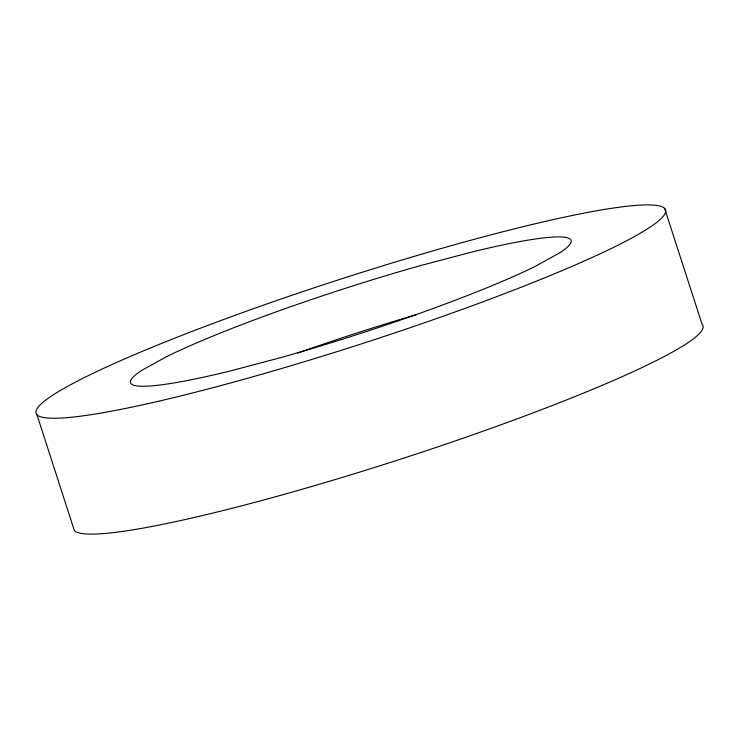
<?xml version="1.0" encoding="UTF-8"?>
<svg xmlns="http://www.w3.org/2000/svg" width="739" height="739" viewBox="0 0 739 739"><rect width="100%" height="100%" fill="white"/><g stroke="black" fill="none" stroke-linecap="round" stroke-linejoin="round"><path stroke-width="1.11" d="M664.629 208.398L702.05 324.245A330.786 34.003 -17.9 0 1 414.57 454.596A330.786 34.003 -17.9 0 1 74.371 530.602L36.95 414.755M297.78 353.039A231.547 23.805 -17.9 0 1 416.565 314.629M166.802 356.54L141.639 370.442A231.547 23.805 -17.9 0 0 229.33 371.209L281.088 357.537A231.547 23.805 -17.9 0 0 534.777 266.613L559.95 252.71A231.547 23.805 -17.9 0 0 472.249 251.944L420.491 265.606A231.547 23.805 -17.9 0 0 166.802 356.54M147.514 403.743A330.786 34.003 -17.9 0 0 660.758 218.947A330.786 34.003 -17.9 0 0 244.101 312.034A330.786 34.003 -17.9 0 0 147.514 403.743"/></g></svg>
